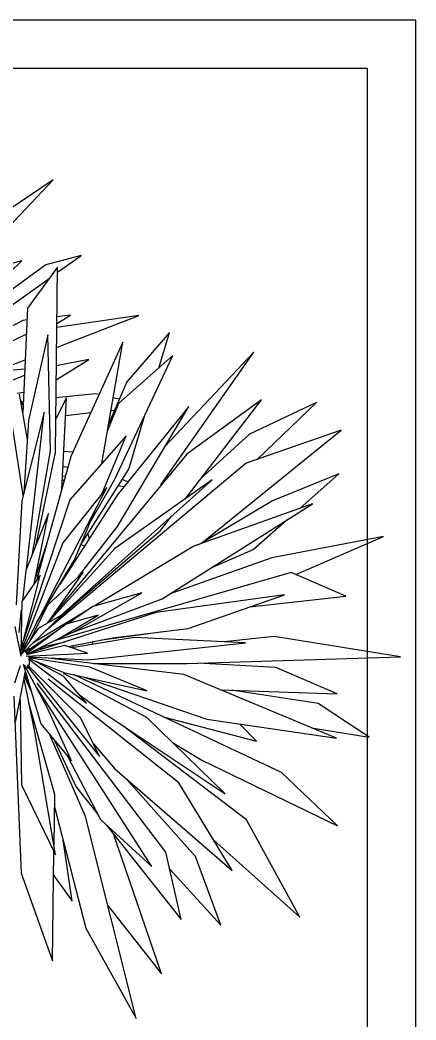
# Model space of a CAD drawing. Header units: millimetres. Extents: x -14813 to 141433, y -60308 to 84383.
# Drawn here: x 54287 to 54696, y -18358 to -17326 of the extents above; entities that cross this region are included whole.
import ezdxf

# ---------------------------------------------------------------- set-up
doc = ezdxf.new("R2010")
doc.units = ezdxf.units.MM
doc.layers.add('zelen', color=69, linetype='Continuous')
doc.layers.add('территория', color=74, linetype='Continuous', lineweight=25)

# ---------------------------------------------------------------- blocks, each defined once
blk = doc.blocks.new('p4')
at = {"color": 1, "linetype": 'Continuous'}
for p, q in [((2.47, 210.81), (138.06, 353.56)), ((138.06, 353.56), (76.88, 312.52)), ((69.48, 246.9), (112.47, 287.64)), ((112.47, 287.64), (77.45, 278.57)), ((160.91, 292.08), (131.93, 284.32)), ((141.38, 278.08), (160.91, 292.08)), ((131.93, 284.32), (58.17, 230.9)), ((141.43, 282.6), (117.16, 249.25)), ((139.79, 131.53), (141.43, 282.6)), ((98.58, 247.38), (134.6, 273.21)), ((117.16, 249.25), (113.19, 164.02)), ((113.28, 239.14), (85.75, 224.8)), ((116.71, 239.52), (113.28, 239.14)), ((140.72, 217.06), (207.82, 243.13)), ((207.82, 243.13), (140.9, 233.52)), ((140.93, 236.63), (152.02, 243.42)), ((152.02, 243.42), (140.99, 242.2)), ((116.17, 228.01), (90.46, 215.51)), ((232.67, 229.38), (198.04, 189.13)), ((224.08, 200.37), (232.67, 229.38)), ((133.67, 227.51), (117.96, 157.63)), ((135.73, 133.07), (133.67, 227.51)), ((194.79, 221.33), (152.48, 128.26)), ((177.6, 122.57), (194.79, 221.33)), ((225.67, 105.32), (301.63, 213.26)), ((301.63, 213.26), (229.11, 136.49)), ((98.08, 200.5), (115.2, 207.15)), ((140.43, 190.8), (167.17, 207.28)), ((167.17, 207.28), (140.56, 202.29)), ((187.88, 109.4), (235.55, 210.48)), ((235.55, 210.48), (191.36, 171.54)), ((113.57, 96.51), (98.05, 196.92)), ((114.84, 199.38), (99.35, 198.01)), ((103.48, 189.87), (114.62, 194.64)), ((198.04, 189.13), (183.26, 155.12)), ((108.58, 179.83), (113.98, 180.84)), ((172.48, 179.47), (140.27, 176.01)), ((175.45, 178.79), (172.48, 179.47)), ((116.95, 142.34), (110.6, 178.99)), ((113.48, 170.18), (111.42, 174.23)), ((113.62, 173.14), (112.06, 172.97)), ((148.95, 176.04), (140.08, 158.98)), ((145.06, 101.61), (148.95, 176.04)), ((191.36, 171.54), (182.27, 149.44)), ((191.88, 174.97), (186.92, 176.12)), ((245.42, 93.72), (307.81, 174.53)), ((307.81, 174.53), (246.91, 130.32)), ((352.6, 172.23), (297.96, 146.54)), ((304.2, 125.99), (352.6, 172.23)), ((130.61, 164.43), (112.52, 92.35)), ((116.16, 36.67), (130.61, 164.43)), ((148.2, 161.81), (168.75, 164.06)), ((185.13, 165.86), (188.07, 166.19)), ((248.51, 169.19), (190.11, 96.94)), ((190.43, 71.28), (248.51, 169.19)), ((216.11, 169.26), (216.32, 169.29)), ((216.32, 169.29), (216.14, 169.33)), ((117.96, 157.63), (114.06, 98.47)), ((140.11, 160.92), (141.15, 161.03)), ((199.69, 118.07), (212.74, 162.11)), ((258.99, 57.75), (372.75, 149.87)), ((372.75, 149.87), (295.15, 122.84)), ((197.6, 145.18), (151.48, 93.04)), ((178.26, 98.92), (197.6, 145.18)), ((297.96, 146.54), (258.12, 110.17)), ((121.13, 49.21), (135.73, 133.07)), ((124.16, 56.84), (139.79, 131.53)), ((246.91, 130.32), (138.74, 0.06)), ((153.87, 131.86), (146.67, 132.54)), ((154, 131.62), (153.87, 131.86)), ((152.48, 128.26), (124.42, 27.47)), ((295.15, 122.84), (132.02, -13.47)), ((150.04, 119.52), (146.02, 120.06)), ((160.12, 55.55), (199.69, 118.07)), ((370.82, 114.22), (316.78, 92.18)), ((339.3, 86.39), (370.82, 114.22)), ((144.05, -1.32), (267.57, 109.32)), ((145.47, 109.54), (147.06, 108.81)), ((145.64, 112.74), (148.04, 112.31)), ((168, 74.38), (187.88, 109.4)), ((267.57, 109.32), (188.32, 53.5)), ((198.77, 107.64), (194.3, 109.56)), ((113.76, -27.89), (181.67, 103.24)), ((181.67, 103.24), (145.92, 58)), ((191.18, 104.62), (195.67, 103.82)), ((112.52, 92.35), (107.87, 7.59)), ((151.48, 93.04), (113.79, -21.21)), ((190.11, 96.94), (143.34, 24.19)), ((226.94, 12.53), (349.21, 89.93)), ((349.21, 89.93), (252.52, 55.44)), ((316.78, 92.18), (259.51, 58.16)), ((134.07, 81.85), (115.67, 35.43)), ((122.42, 24.64), (134.07, 81.85)), ((155.43, 44.33), (173.33, 87.13)), ((225.56, 68), (234.81, 79.97)), ((300.95, 52.53), (328.35, 76.72)), ((144.66, -0.98), (225.56, 68)), ((158.41, 30.36), (190.43, 71.28)), ((145.92, 58), (112.55, -28.76)), ((166.11, 65.02), (167.41, 61.63)), ((407.19, 63.26), (316.25, 45.94)), ((335.68, 32.17), (407.19, 63.26)), ((123.07, 27.86), (132.48, 56.44)), ((130.81, 51.36), (131.04, 51.25)), ((188.32, 53.5), (133.76, -7.1)), ((163.43, 55.44), (160.77, 56.57)), ((252.52, 55.44), (171.34, 6.44)), ((266.62, 37.65), (300.95, 52.53)), ((124.76, -6.64), (155.43, 44.33)), ((316.25, 45.94), (233.32, 16.56)), ((115.67, 35.43), (112.92, 11.18)), ((126.59, 38.55), (127.71, 39.28)), ((128.09, 40.68), (127.18, 40.34)), ((127.49, 38.52), (127.2, 38.95)), ((127.49, 38.52), (127.2, 38.95)), ((133.73, -7.14), (162.33, 33.97)), ((162.33, 33.97), (133.76, 7.66)), ((331.79, 33.85), (138.74, -21.7)), ((153.14, 40.51), (153.67, 40.26)), ((376.34, 14.61), (331.79, 33.85)), ((111.27, -31), (127.43, 31.74)), ((127.43, 31.74), (112.35, 10.38)), ((124.46, 32.08), (125.51, 31.4)), ((124.46, 32.08), (125.51, 31.4)), ((154.85, -14.27), (210.19, 17.34)), ((210.19, 17.34), (170.34, 6.16)), ((112.35, 10.38), (111.7, -31.51)), ((152.04, -15.54), (226.94, 12.53)), ((326.46, 15.75), (221.9, 1.28)), ((247.93, -11.7), (326.46, 15.75)), ((298.17, 5.86), (376.34, 14.61)), ((112.05, 3.54), (109.96, -14.9)), ((221.9, 1.28), (117.15, -32.23)), ((133.76, 7.66), (119.02, -21.55)), ((165.89, 3.15), (121.49, -23.65)), ((143.9, -1.98), (154.34, 5.18)), ((170.34, 6.16), (149.75, -7.77)), ((111.99, -32.85), (145.33, -0.6)), ((148.69, -8.07), (116.33, -32.08)), ((145.33, -0.6), (125.64, -11.69)), ((143.65, -19.3), (174.63, -0.89)), ((174.63, -0.89), (148.69, -8.07)), ((111.96, -34.33), (106.93, -10.01)), ((125.64, -11.69), (111.6, -32.6)), ((142.28, -12.82), (115.54, -30.9)), ((137.98, -8.49), (135.21, -10.39)), ((142.68, -19.78), (154.85, -14.27)), ((177.55, -20.97), (229.63, -13.93)), ((186.24, -19.23), (247.93, -11.7)), ((112.13, -27.63), (114.51, -23.69)), ((115.58, -24.37), (116.89, -22.69)), ((116.6, -32.49), (143.65, -19.3)), ((128.72, -26.58), (147.64, -22.47)), ((150.39, -26.39), (186.24, -19.23)), ((204.11, -19.05), (153.28, -27.37)), ((166.26, -37.19), (294.62, -23.24)), ((170.09, -22.46), (169.74, -24.68)), ((294.62, -23.24), (204.11, -19.05)), ((318.19, -18.26), (277.39, -22.44)), ((421.01, -34.86), (318.19, -18.26)), ((111.73, -29.19), (111.7, -31.08)), ((111.92, -28.47), (113.79, -29.33)), ((112.25, -28.62), (112.95, -27.73)), ((112.29, -28.58), (112.79, -28.15)), ((112.72, -28.34), (112.64, -28.28)), ((113.12, -29.02), (113.62, -28.58)), ((113.16, -29.04), (113.21, -28.95)), ((114.28, -26.88), (114.82, -26.42)), ((114.94, -29.99), (116.83, -32.83)), ((115.83, -30.71), (114.99, -30.07)), ((115.49, -29.46), (118.72, -28.76)), ((115.86, -29.1), (121.14, -27.12)), ((115.94, -34.12), (166.03, -31.68)), ((116.13, -31.79), (117.65, -31.1)), ((147.51, -25.42), (116.14, -33)), ((116.94, -31.63), (116.71, -31.53)), ((116.78, -29.18), (118.43, -28.95)), ((116.99, -31.59), (116.83, -31.47)), ((117.78, -32.03), (117.67, -31.97)), ((118.44, -31.81), (118.04, -31.79)), ((125.94, -27.94), (133.92, -26.86)), ((166.03, -31.68), (147.51, -25.42)), ((154.41, -25.59), (154.15, -27.23)), ((116.93, -32.81), (116.75, -32.71)), ((117.63, -34.04), (118.38, -35.17)), ((117.86, -36.44), (165.27, -72.41)), ((118.12, -34.78), (166.26, -37.19)), ((146.48, -50.57), (118.33, -35.83)), ((118.38, -36.83), (118.36, -41.02)), ((118.38, -35.17), (118.38, -35.85)), ((118.38, -35.17), (119.14, -35.73)), ((167.85, -43.2), (118.38, -35.61)), ((123.86, -36.45), (120.94, -34.92)), ((121.57, -37.52), (147.51, -47.86)), ((244.55, -49.11), (131.8, -35.46)), ((144.34, -36.09), (140.84, -36.45)), ((170.82, -40.11), (247.21, -40.06)), ((247.21, -40.06), (421.01, -34.86)), ((319.44, -43.5), (255.89, -39.8)), ((111.18, -42.09), (106.4, -56.24)), ((107.36, -88.34), (115.5, -46.54)), ((115.5, -46.54), (113.69, -40.92)), ((133.5, -76.6), (114.68, -41.5)), ((115.09, -48.65), (116.99, -52.33)), ((115.41, -47), (127.94, -89.19)), ((117.15, -42.8), (116.16, -44.26)), ((116.57, -42.09), (175.84, -115.9)), ((160.65, -84.59), (117.17, -41.16)), ((118.36, -41.02), (117.82, -41.81)), ((214.26, -84.05), (146.35, -48.29)), ((147.51, -47.86), (214.68, -62.54)), ((214.68, -62.54), (167.85, -43.2)), ((369.4, -64.79), (319.44, -43.5)), ((123.08, -95.86), (114.24, -53.02)), ((120.21, -63.17), (114.73, -50.5)), ((114.74, -50.46), (119.45, -60.59)), ((118.83, -58.52), (114.92, -49.53)), ((114.97, -49.23), (118.83, -58.52)), ((229.89, -193.69), (125.05, -56.22)), ((240.46, -137.34), (133.84, -52.95)), ((165.27, -72.41), (146.48, -50.57)), ((324.16, -128.88), (155.02, -49.5)), ((164.07, -51.48), (263.2, -85.6)), ((368.82, -100.95), (244.55, -49.11)), ((218.41, -205.59), (124.29, -59.42)), ((274.42, -61.57), (369.4, -64.79)), ((353.95, -72.86), (283.23, -61.87)), ((105.89, -66.74), (111.94, -210.82)), ((110.99, -69.73), (112.15, -138.92)), ((139.3, -146.91), (118.28, -72.61)), ((159.51, -65.71), (180.48, -81.28)), ((395.42, -100.21), (353.95, -72.86)), ((152.8, -119.53), (133.5, -76.6)), ((180.48, -81.28), (278.1, -146.22)), ((127.94, -89.19), (152.8, -119.53)), ((175.84, -115.9), (160.65, -84.59)), ((278.1, -146.22), (214.26, -84.05)), ((227.54, -83.54), (303.69, -103.3)), ((263.2, -85.6), (368.82, -100.95)), ((303.69, -103.3), (290.18, -89.53)), ((140.03, -195.94), (123.08, -95.86)), ((295.54, -167.55), (194.49, -90.6)), ((348.53, -92.49), (395.42, -100.21)), ((164.21, -164.88), (135.41, -98.31)), ((139.07, -102.78), (156.52, -140.29)), ((170.78, -105.46), (188.25, -126.03)), ((235.15, -104.39), (259.08, -118.87)), ((150.04, -116.17), (176.48, -167.22)), ((259.08, -118.87), (369.54, -172.43)), ((188.25, -126.03), (283.77, -208.74)), ((369.54, -172.43), (324.16, -128.88)), ((254.01, -197.44), (197.73, -134.24)), ((283.77, -208.74), (240.46, -137.34)), ((112.15, -138.92), (140.03, -195.94)), ((156.52, -140.29), (173.92, -162.29)), ((138.72, -188.18), (139.3, -146.91)), ((139.16, -156.81), (164.59, -255.58)), ((205.53, -329.17), (164.21, -164.88)), ((176.48, -167.22), (218.41, -205.59)), ((339, -246.74), (295.54, -167.55)), ((181.35, -171.68), (242.28, -248.71)), ((226.25, -292.93), (187.04, -178.87)), ((153.59, -233.6), (146.08, -183.7)), ((268.82, -184.09), (339, -246.74)), ((137.38, -282.4), (138.65, -193.11)), ((242.28, -248.71), (229.89, -193.69)), ((274.61, -253.24), (254.01, -197.44)), ((111.94, -210.82), (137.38, -282.4)), ((233.04, -207.71), (274.61, -253.24)), ((138.37, -212.5), (153.59, -233.6)), ((182.31, -236.87), (226.25, -292.93)), ((164.59, -255.58), (205.53, -329.17))]:
    blk.add_line(p, q, dxfattribs=at)

msp = doc.modelspace()

# ---------------------------------------------------------------- linework, layer by layer
at = {"layer": 'территория'}
for points in [[(54695.9, -17325.9), (53595.9, -17325.9), (53595.9, -18425.9), (54695.9, -18425.9)], [(54645.9, -17375.9), (53645.9, -17375.9), (53645.9, -18375.9), (54645.9, -18375.9)]]:
    msp.add_lwpolyline(points, close=True, dxfattribs=at)

# ---------------------------------------------------------------- block references
at = {"layer": 'zelen', "xscale": 1.268164555402169, "yscale": 1.268164555402169, "zscale": 1.268164555402169}
msp.add_blockref('p4', (54146, -17939.4), dxfattribs=at)

doc.saveas('drawing.dxf')
